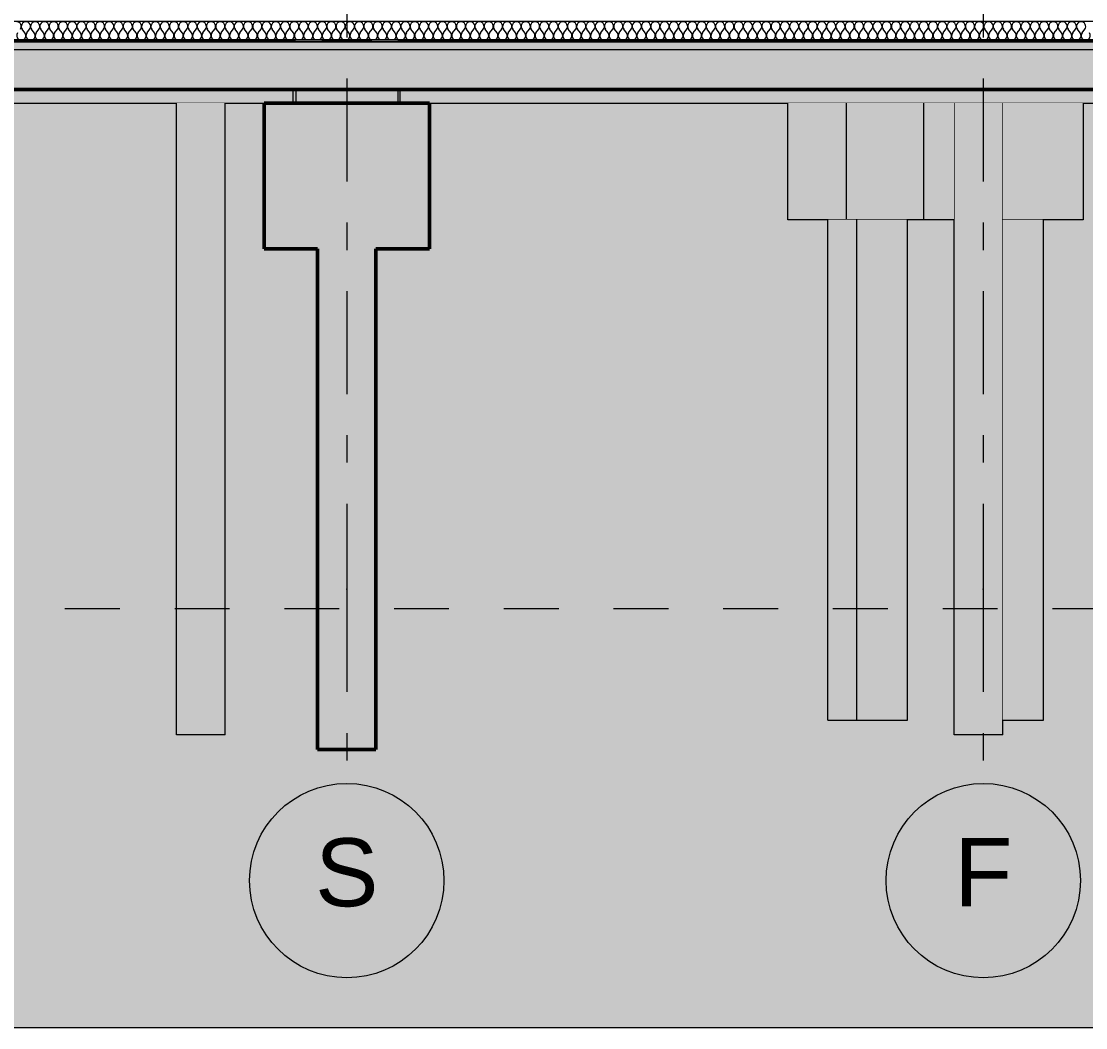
# Model space of a CAD drawing. Header units: millimetres. Extents: x -48147 to 1428745, y -495156 to 18123.
# Drawn here: x 1407309 to 1412785, y -495156 to -489978 of the extents above; entities that cross this region are included whole.
import ezdxf
from ezdxf.enums import TextEntityAlignment as Align

# ---------------------------------------------------------------- set-up
doc = ezdxf.new("R2010")
doc.units = ezdxf.units.MM
doc.header["$MEASUREMENT"] = 0
for name, pattern in [('Dashed', [2822.222233, 1411.111116, -1411.111116]), ('Double Dashed', [1093.611073, 529.166651, -211.666656, 141.111112, -211.666656]), ('Wipeout_Contour', [1000, 0, -1000])]:
    doc.linetypes.add(name, pattern=pattern)
for name, color, linetype, lineweight, true_color in [('0_Pen_No__105', 7, 'Continuous', 15, 0xa6a6a6), ('A-230-M_FLOOR.IFC Import_Pen_No__109', 7, 'Continuous', 15, 0xa6a6a6), ('A-230-M_FLOOR.IFC Import_Pen_No__29', 7, 'Continuous', 50, 0x2a2a2a), ('New_A-15-MG_Structural_Grid_Phase_2_Pen_No__222', 7, 'Continuous', 13, 0x65af33), ('New_A-20-M_Floor_Slab_Pen_No__107', 7, 'Continuous', 15, 0xa6a6a6), ('New_A-20-M_Floor_Slab_Pen_No__162', 7, 'Continuous', 0, 0xe47200), ('S-160-M_FOUND.IFC Import_Pen_No__104', 7, 'Continuous', 15, 0xa6a6a6), ('S-160-M_FOUND.IFC Import_Pen_No__24', 7, 'Continuous', 50, 0x2a2a2a)]:
    doc.layers.add(name, color=color, linetype=linetype, lineweight=lineweight, true_color=true_color)
for name, color, linetype in [('A-230-M_FLOOR.IFC Import', 7, 'Continuous'), ('New_A-15-MG_Structural_Grid_Phase_2', 7, 'Continuous'), ('New_A-20-M_Floor_Slab', 7, 'Continuous'), ('S-160-M_FOUND.IFC Import', 7, 'Continuous'), ('S-280-M_COLUMN.IFC Import', 7, 'Continuous'), ('S-280-M_STRUCT_FRAME.IFC Import', 7, 'Continuous')]:
    doc.layers.add(name, color=color, linetype=linetype)
for name, color, linetype, lineweight in [('A-95-P_Drawing_Pen_No__1', 7, 'Continuous', 13), ('A-95-P_Drawing_Pen_No__84', 8, 'Continuous', 20), ('New_A-20-M_Floor_Slab_Pen_No__1', 7, 'Continuous', 13), ('S-160-M_FOUND.IFC Import_Pen_No__1', 7, 'Continuous', 13), ('S-160-M_FOUND.IFC Import_Pen_No__4', 7, 'Continuous', 20), ('S-280-M_COLUMN.IFC Import_Pen_No__88', 8, 'Continuous', 20), ('S-280-M_STRUCT_FRAME.IFC Import_Pen_No__90', 8, 'Continuous', 20)]:
    doc.layers.add(name, color=color, linetype=linetype, lineweight=lineweight)
doc.styles.add('GENERATED_STYLE_2', font='')
doc.styles.get('GENERATED_STYLE_2').set_extended_font_data('Swis721 BT')

# ---------------------------------------------------------------- blocks, each defined once
blk = doc.blocks.new('*X326', base_point=(1341556.5, -489899))
at = {"layer": 'New_A-20-M_Floor_Slab_Pen_No__107', "linetype": 'Continuous'}
for p, q in [((1407327.6, -490038), (1407313.3, -490018.9)), ((1407337.1, -490038), (1407351.4, -490018.9)), ((1407375.2, -490038), (1407360.9, -490018.9)), ((1407384.8, -490038), (1407399, -490018.9)), ((1407422.9, -490038), (1407408.6, -490018.9)), ((1407432.4, -490038), (1407446.7, -490018.9)), ((1407470.5, -490038), (1407456.2, -490018.9)), ((1407480, -490038), (1407494.3, -490018.9)), ((1407518.1, -490038), (1407503.8, -490018.9)), ((1407527.6, -490038), (1407541.9, -490018.9)), ((1407565.7, -490038), (1407551.4, -490018.9)), ((1407575.2, -490038), (1407589.5, -490018.9)), ((1407613.3, -490038), (1407599, -490018.9)), ((1407622.9, -490038), (1407637.1, -490018.9)), ((1407660.9, -490038), (1407646.7, -490018.9)), ((1407670.5, -490038), (1407684.8, -490018.9)), ((1407708.6, -490038), (1407694.3, -490018.9)), ((1407718.1, -490038), (1407732.4, -490018.9)), ((1407756.2, -490038), (1407741.9, -490018.9)), ((1407765.7, -490038), (1407780, -490018.9)), ((1407803.8, -490038), (1407789.5, -490018.9)), ((1407813.3, -490038), (1407827.6, -490018.9)), ((1407851.4, -490038), (1407837.1, -490018.9)), ((1407860.9, -490038), (1407875.2, -490018.9)), ((1407899, -490038), (1407884.8, -490018.9)), ((1407908.6, -490038), (1407922.9, -490018.9)), ((1407946.7, -490038), (1407932.4, -490018.9)), ((1407956.2, -490038), (1407970.5, -490018.9)), ((1407994.3, -490038), (1407980, -490018.9)), ((1408003.8, -490038), (1408018.1, -490018.9)), ((1408041.9, -490038), (1408027.6, -490018.9)), ((1408051.4, -490038), (1408065.7, -490018.9)), ((1408089.5, -490038), (1408075.2, -490018.9)), ((1408099, -490038), (1408113.3, -490018.9)), ((1408137.1, -490038), (1408122.9, -490018.9)), ((1408146.7, -490038), (1408160.9, -490018.9)), ((1408184.8, -490038), (1408170.5, -490018.9)), ((1408194.3, -490038), (1408208.6, -490018.9)), ((1408232.4, -490038), (1408218.1, -490018.9)), ((1408241.9, -490038), (1408256.2, -490018.9)), ((1408280, -490038), (1408265.7, -490018.9)), ((1408289.5, -490038), (1408303.8, -490018.9)), ((1408327.6, -490038), (1408313.3, -490018.9)), ((1408337.1, -490038), (1408351.4, -490018.9)), ((1408375.2, -490038), (1408360.9, -490018.9)), ((1408384.8, -490038), (1408399, -490018.9)), ((1408422.9, -490038), (1408408.6, -490018.9)), ((1408432.4, -490038), (1408446.7, -490018.9)), ((1408470.5, -490038), (1408456.2, -490018.9)), ((1408480, -490038), (1408494.3, -490018.9)), ((1408518.1, -490038), (1408503.8, -490018.9)), ((1408527.6, -490038), (1408541.9, -490018.9)), ((1408565.7, -490038), (1408551.4, -490018.9)), ((1408575.2, -490038), (1408589.5, -490018.9)), ((1408613.3, -490038), (1408599, -490018.9)), ((1408622.9, -490038), (1408637.1, -490018.9)), ((1408660.9, -490038), (1408646.7, -490018.9)), ((1408670.5, -490038), (1408684.8, -490018.9)), ((1408708.6, -490038), (1408694.3, -490018.9)), ((1408718.1, -490038), (1408732.4, -490018.9)), ((1408756.2, -490038), (1408741.9, -490018.9)), ((1408765.7, -490038), (1408780, -490018.9)), ((1408803.8, -490038), (1408789.5, -490018.9)), ((1408813.3, -490038), (1408827.6, -490018.9)), ((1408851.4, -490038), (1408837.1, -490018.9)), ((1408860.9, -490038), (1408875.2, -490018.9)), ((1408899, -490038), (1408884.8, -490018.9)), ((1408908.6, -490038), (1408922.9, -490018.9)), ((1408946.7, -490038), (1408932.4, -490018.9)), ((1408956.2, -490038), (1408970.5, -490018.9)), ((1408994.3, -490038), (1408980, -490018.9)), ((1409003.8, -490038), (1409018.1, -490018.9)), ((1409041.9, -490038), (1409027.6, -490018.9)), ((1409051.4, -490038), (1409065.7, -490018.9)), ((1409089.5, -490038), (1409075.2, -490018.9)), ((1409099, -490038), (1409113.3, -490018.9)), ((1409137.1, -490038), (1409122.9, -490018.9)), ((1409146.7, -490038), (1409160.9, -490018.9)), ((1409184.8, -490038), (1409170.5, -490018.9)), ((1409194.3, -490038), (1409208.6, -490018.9)), ((1409232.4, -490038), (1409218.1, -490018.9)), ((1409241.9, -490038), (1409256.2, -490018.9)), ((1409280, -490038), (1409265.7, -490018.9)), ((1409289.5, -490038), (1409303.8, -490018.9)), ((1409327.6, -490038), (1409313.3, -490018.9)), ((1409337.1, -490038), (1409351.4, -490018.9)), ((1409375.2, -490038), (1409360.9, -490018.9)), ((1409384.8, -490038), (1409399, -490018.9)), ((1409422.9, -490038), (1409408.6, -490018.9)), ((1409432.4, -490038), (1409446.7, -490018.9)), ((1409470.5, -490038), (1409456.2, -490018.9)), ((1409480, -490038), (1409494.3, -490018.9)), ((1409518.1, -490038), (1409503.8, -490018.9)), ((1409527.6, -490038), (1409541.9, -490018.9)), ((1409565.7, -490038), (1409551.4, -490018.9)), ((1409575.2, -490038), (1409589.5, -490018.9)), ((1409613.3, -490038), (1409599, -490018.9)), ((1409622.9, -490038), (1409637.1, -490018.9)), ((1409660.9, -490038), (1409646.7, -490018.9)), ((1409670.5, -490038), (1409684.8, -490018.9)), ((1409708.6, -490038), (1409694.3, -490018.9)), ((1409718.1, -490038), (1409732.4, -490018.9)), ((1409756.2, -490038), (1409741.9, -490018.9)), ((1409765.7, -490038), (1409780, -490018.9)), ((1409803.8, -490038), (1409789.5, -490018.9)), ((1409813.3, -490038), (1409827.6, -490018.9)), ((1409851.4, -490038), (1409837.1, -490018.9)), ((1409860.9, -490038), (1409875.2, -490018.9)), ((1409899, -490038), (1409884.8, -490018.9)), ((1409908.6, -490038), (1409922.9, -490018.9)), ((1409946.7, -490038), (1409932.4, -490018.9)), ((1409956.2, -490038), (1409970.5, -490018.9)), ((1409994.3, -490038), (1409980, -490018.9)), ((1410003.8, -490038), (1410018.1, -490018.9)), ((1410041.9, -490038), (1410027.6, -490018.9)), ((1410051.4, -490038), (1410065.7, -490018.9)), ((1410089.5, -490038), (1410075.2, -490018.9)), ((1410099, -490038), (1410113.3, -490018.9)), ((1410137.1, -490038), (1410122.9, -490018.9)), ((1410146.7, -490038), (1410160.9, -490018.9)), ((1410184.8, -490038), (1410170.5, -490018.9)), ((1410194.3, -490038), (1410208.6, -490018.9)), ((1410232.4, -490038), (1410218.1, -490018.9)), ((1410241.9, -490038), (1410256.2, -490018.9)), ((1410280, -490038), (1410265.7, -490018.9)), ((1410289.5, -490038), (1410303.8, -490018.9)), ((1410327.6, -490038), (1410313.3, -490018.9)), ((1410337.1, -490038), (1410351.4, -490018.9)), ((1410375.2, -490038), (1410360.9, -490018.9)), ((1410384.8, -490038), (1410399, -490018.9)), ((1410422.9, -490038), (1410408.6, -490018.9)), ((1410432.4, -490038), (1410446.7, -490018.9)), ((1410470.5, -490038), (1410456.2, -490018.9)), ((1410480, -490038), (1410494.3, -490018.9)), ((1410518.1, -490038), (1410503.8, -490018.9)), ((1410527.6, -490038), (1410541.9, -490018.9)), ((1410565.7, -490038), (1410551.4, -490018.9)), ((1410575.2, -490038), (1410589.5, -490018.9)), ((1410613.3, -490038), (1410599, -490018.9)), ((1410622.9, -490038), (1410637.1, -490018.9)), ((1410660.9, -490038), (1410646.7, -490018.9)), ((1410670.5, -490038), (1410684.8, -490018.9)), ((1410708.6, -490038), (1410694.3, -490018.9)), ((1410718.1, -490038), (1410732.4, -490018.9)), ((1410756.2, -490038), (1410741.9, -490018.9)), ((1410765.7, -490038), (1410780, -490018.9)), ((1410803.8, -490038), (1410789.5, -490018.9)), ((1410813.3, -490038), (1410827.6, -490018.9)), ((1410851.4, -490038), (1410837.1, -490018.9)), ((1410860.9, -490038), (1410875.2, -490018.9)), ((1410899, -490038), (1410884.8, -490018.9)), ((1410908.6, -490038), (1410922.9, -490018.9)), ((1410946.7, -490038), (1410932.4, -490018.9)), ((1410956.2, -490038), (1410970.5, -490018.9)), ((1410994.3, -490038), (1410980, -490018.9)), ((1411003.8, -490038), (1411018.1, -490018.9)), ((1411041.9, -490038), (1411027.6, -490018.9)), ((1411051.4, -490038), (1411065.7, -490018.9)), ((1411089.5, -490038), (1411075.2, -490018.9)), ((1411099, -490038), (1411113.3, -490018.9)), ((1411137.1, -490038), (1411122.9, -490018.9)), ((1411146.7, -490038), (1411160.9, -490018.9)), ((1411184.8, -490038), (1411170.5, -490018.9)), ((1411194.3, -490038), (1411208.6, -490018.9)), ((1411232.4, -490038), (1411218.1, -490018.9)), ((1411241.9, -490038), (1411256.2, -490018.9)), ((1411280, -490038), (1411265.7, -490018.9)), ((1411289.5, -490038), (1411303.8, -490018.9)), ((1411327.6, -490038), (1411313.3, -490018.9)), ((1411337.1, -490038), (1411351.4, -490018.9)), ((1411375.2, -490038), (1411360.9, -490018.9)), ((1411384.8, -490038), (1411399, -490018.9)), ((1411422.9, -490038), (1411408.6, -490018.9)), ((1411432.4, -490038), (1411446.7, -490018.9)), ((1411470.5, -490038), (1411456.2, -490018.9)), ((1411480, -490038), (1411494.3, -490018.9)), ((1411518.1, -490038), (1411503.8, -490018.9)), ((1411527.6, -490038), (1411541.9, -490018.9)), ((1411565.7, -490038), (1411551.4, -490018.9)), ((1411575.2, -490038), (1411589.5, -490018.9)), ((1411613.3, -490038), (1411599, -490018.9)), ((1411622.9, -490038), (1411637.1, -490018.9)), ((1411660.9, -490038), (1411646.7, -490018.9)), ((1411670.5, -490038), (1411684.8, -490018.9)), ((1411708.6, -490038), (1411694.3, -490018.9)), ((1411718.1, -490038), (1411732.4, -490018.9)), ((1411756.2, -490038), (1411741.9, -490018.9)), ((1411765.7, -490038), (1411780, -490018.9)), ((1411803.8, -490038), (1411789.5, -490018.9)), ((1411813.3, -490038), (1411827.6, -490018.9)), ((1411851.4, -490038), (1411837.1, -490018.9)), ((1411860.9, -490038), (1411875.2, -490018.9)), ((1411899, -490038), (1411884.8, -490018.9)), ((1411908.6, -490038), (1411922.9, -490018.9)), ((1411946.7, -490038), (1411932.4, -490018.9)), ((1411956.2, -490038), (1411970.5, -490018.9)), ((1411994.3, -490038), (1411980, -490018.9)), ((1412003.8, -490038), (1412018.1, -490018.9)), ((1412041.9, -490038), (1412027.6, -490018.9)), ((1412051.4, -490038), (1412065.7, -490018.9)), ((1412089.5, -490038), (1412075.2, -490018.9)), ((1412099, -490038), (1412113.3, -490018.9)), ((1412137.1, -490038), (1412122.9, -490018.9)), ((1412146.7, -490038), (1412160.9, -490018.9)), ((1412184.8, -490038), (1412170.5, -490018.9)), ((1412194.3, -490038), (1412208.6, -490018.9)), ((1412232.4, -490038), (1412218.1, -490018.9)), ((1412241.9, -490038), (1412256.2, -490018.9)), ((1412280, -490038), (1412265.7, -490018.9)), ((1412289.5, -490038), (1412303.8, -490018.9)), ((1412327.6, -490038), (1412313.3, -490018.9)), ((1412337.1, -490038), (1412351.4, -490018.9)), ((1412375.2, -490038), (1412360.9, -490018.9)), ((1412384.8, -490038), (1412399, -490018.9)), ((1412422.9, -490038), (1412408.6, -490018.9)), ((1412432.4, -490038), (1412446.7, -490018.9)), ((1412470.5, -490038), (1412456.2, -490018.9)), ((1412480, -490038), (1412494.3, -490018.9)), ((1412518.1, -490038), (1412503.8, -490018.9)), ((1412527.6, -490038), (1412541.9, -490018.9)), ((1412565.7, -490038), (1412551.4, -490018.9)), ((1412575.2, -490038), (1412589.5, -490018.9)), ((1412613.3, -490038), (1412599, -490018.9)), ((1412622.9, -490038), (1412637.1, -490018.9)), ((1412660.9, -490038), (1412646.7, -490018.9)), ((1412670.5, -490038), (1412684.8, -490018.9)), ((1412708.6, -490038), (1412694.3, -490018.9)), ((1412718.1, -490038), (1412732.4, -490018.9)), ((1412756.2, -490038), (1412741.9, -490018.9)), ((1412765.7, -490038), (1412780, -490018.9))]:
    blk.add_line(p, q, dxfattribs=at)
for centre, start, end in [((1407284.8, -490004.6), 323.1301, 90), ((1407332.4, -490004.6), 90, 216.8699), ((1407332.4, -490004.6), 323.1301, 90), ((1407380, -490004.6), 90, 216.8699), ((1407380, -490004.6), 323.1301, 90), ((1407427.6, -490004.6), 90, 216.8699), ((1407427.6, -490004.6), 323.1301, 90), ((1407475.2, -490004.6), 90, 216.8699), ((1407475.2, -490004.6), 323.1301, 90), ((1407522.9, -490004.6), 90, 216.8699), ((1407522.9, -490004.6), 323.1301, 90), ((1407570.5, -490004.6), 90, 216.8699), ((1407570.5, -490004.6), 323.1301, 90), ((1407618.1, -490004.6), 90, 216.8699), ((1407618.1, -490004.6), 323.1301, 90), ((1407665.7, -490004.6), 90, 216.8699), ((1407665.7, -490004.6), 323.1301, 90), ((1407713.3, -490004.6), 90, 216.8699), ((1407713.3, -490004.6), 323.1301, 90), ((1407760.9, -490004.6), 90, 216.8699), ((1407760.9, -490004.6), 323.1301, 90), ((1407808.6, -490004.6), 90, 216.8699), ((1407808.6, -490004.6), 323.1301, 90), ((1407856.2, -490004.6), 90, 216.8699), ((1407856.2, -490004.6), 323.1301, 90), ((1407903.8, -490004.6), 90, 216.8699), ((1407903.8, -490004.6), 323.1301, 90), ((1407951.4, -490004.6), 90, 216.8699), ((1407951.4, -490004.6), 323.1301, 90), ((1407999, -490004.6), 90, 216.8699), ((1407999, -490004.6), 323.1301, 90), ((1408046.7, -490004.6), 90, 216.8699), ((1408046.7, -490004.6), 323.1301, 90), ((1408094.3, -490004.6), 90, 216.8699), ((1408094.3, -490004.6), 323.1301, 90), ((1408141.9, -490004.6), 90, 216.8699), ((1408141.9, -490004.6), 323.1301, 90), ((1408189.5, -490004.6), 90, 216.8699), ((1408189.5, -490004.6), 323.1301, 90), ((1408237.1, -490004.6), 90, 216.8699), ((1408237.1, -490004.6), 323.1301, 90), ((1408284.8, -490004.6), 90, 216.8699), ((1408284.8, -490004.6), 323.1301, 90), ((1408332.4, -490004.6), 90, 216.8699), ((1408332.4, -490004.6), 323.1301, 90), ((1408380, -490004.6), 90, 216.8699), ((1408380, -490004.6), 323.1301, 90), ((1408427.6, -490004.6), 90, 216.8699), ((1408427.6, -490004.6), 323.1301, 90), ((1408475.2, -490004.6), 90, 216.8699), ((1408475.2, -490004.6), 323.1301, 90), ((1408522.9, -490004.6), 90, 216.8699), ((1408522.9, -490004.6), 323.1301, 90), ((1408570.5, -490004.6), 90, 216.8699), ((1408570.5, -490004.6), 323.1301, 90), ((1408618.1, -490004.6), 90, 216.8699), ((1408618.1, -490004.6), 323.1301, 90), ((1408665.7, -490004.6), 90, 216.8699), ((1408665.7, -490004.6), 323.1301, 90), ((1408713.3, -490004.6), 90, 216.8699), ((1408713.3, -490004.6), 323.1301, 90), ((1408760.9, -490004.6), 90, 216.8699), ((1408760.9, -490004.6), 323.1301, 90), ((1408808.6, -490004.6), 90, 216.8699), ((1408808.6, -490004.6), 323.1301, 90), ((1408856.2, -490004.6), 90, 216.8699), ((1408856.2, -490004.6), 323.1301, 90), ((1408903.8, -490004.6), 90, 216.8699), ((1408903.8, -490004.6), 323.1301, 90), ((1408951.4, -490004.6), 90, 216.8699), ((1408951.4, -490004.6), 323.1301, 90), ((1408999, -490004.6), 90, 216.8699), ((1408999, -490004.6), 323.1301, 90), ((1409046.7, -490004.6), 90, 216.8699), ((1409046.7, -490004.6), 323.1301, 90), ((1409094.3, -490004.6), 90, 216.8699), ((1409094.3, -490004.6), 323.1301, 90), ((1409141.9, -490004.6), 90, 216.8699), ((1409141.9, -490004.6), 323.1301, 90), ((1409189.5, -490004.6), 90, 216.8699), ((1409189.5, -490004.6), 323.1301, 90), ((1409237.1, -490004.6), 90, 216.8699), ((1409237.1, -490004.6), 323.1301, 90), ((1409284.8, -490004.6), 90, 216.8699), ((1409284.8, -490004.6), 323.1301, 90), ((1409332.4, -490004.6), 90, 216.8699), ((1409332.4, -490004.6), 323.1301, 90), ((1409380, -490004.6), 90, 216.8699), ((1409380, -490004.6), 323.1301, 90), ((1409427.6, -490004.6), 90, 216.8699), ((1409427.6, -490004.6), 323.1301, 90), ((1409475.2, -490004.6), 90, 216.8699), ((1409475.2, -490004.6), 323.1301, 90), ((1409522.9, -490004.6), 90, 216.8699), ((1409522.9, -490004.6), 323.1301, 90), ((1409570.5, -490004.6), 90, 216.8699), ((1409570.5, -490004.6), 323.1301, 90), ((1409618.1, -490004.6), 90, 216.8699), ((1409618.1, -490004.6), 323.1301, 90), ((1409665.7, -490004.6), 90, 216.8699), ((1409665.7, -490004.6), 323.1301, 90), ((1409713.3, -490004.6), 90, 216.8699), ((1409713.3, -490004.6), 323.1301, 90), ((1409760.9, -490004.6), 90, 216.8699), ((1409760.9, -490004.6), 323.1301, 90), ((1409808.6, -490004.6), 90, 216.8699), ((1409808.6, -490004.6), 323.1301, 90), ((1409856.2, -490004.6), 90, 216.8699), ((1409856.2, -490004.6), 323.1301, 90), ((1409903.8, -490004.6), 90, 216.8699), ((1409903.8, -490004.6), 323.1301, 90), ((1409951.4, -490004.6), 90, 216.8699), ((1409951.4, -490004.6), 323.1301, 90), ((1409999, -490004.6), 90, 216.8699), ((1409999, -490004.6), 323.1301, 90), ((1410046.7, -490004.6), 90, 216.8699), ((1410046.7, -490004.6), 323.1301, 90), ((1410094.3, -490004.6), 90, 216.8699), ((1410094.3, -490004.6), 323.1301, 90), ((1410141.9, -490004.6), 90, 216.8699), ((1410141.9, -490004.6), 323.1301, 90), ((1410189.5, -490004.6), 90, 216.8699), ((1410189.5, -490004.6), 323.1301, 90), ((1410237.1, -490004.6), 90, 216.8699), ((1410237.1, -490004.6), 323.1301, 90), ((1410284.8, -490004.6), 90, 216.8699), ((1410284.8, -490004.6), 323.1301, 90), ((1410332.4, -490004.6), 90, 216.8699), ((1410332.4, -490004.6), 323.1301, 90), ((1410380, -490004.6), 90, 216.8699), ((1410380, -490004.6), 323.1301, 90), ((1410427.6, -490004.6), 90, 216.8699), ((1410427.6, -490004.6), 323.1301, 90), ((1410475.2, -490004.6), 90, 216.8699), ((1410475.2, -490004.6), 323.1301, 90), ((1410522.9, -490004.6), 90, 216.8699), ((1410522.9, -490004.6), 323.1301, 90), ((1410570.5, -490004.6), 90, 216.8699), ((1410570.5, -490004.6), 323.1301, 90), ((1410618.1, -490004.6), 90, 216.8699), ((1410618.1, -490004.6), 323.1301, 90), ((1410665.7, -490004.6), 90, 216.8699), ((1410665.7, -490004.6), 323.1301, 90), ((1410713.3, -490004.6), 90, 216.8699), ((1410713.3, -490004.6), 323.1301, 90), ((1410760.9, -490004.6), 90, 216.8699), ((1410760.9, -490004.6), 323.1301, 90), ((1410808.6, -490004.6), 90, 216.8699), ((1410808.6, -490004.6), 323.1301, 90), ((1410856.2, -490004.6), 90, 216.8699), ((1410856.2, -490004.6), 323.1301, 90), ((1410903.8, -490004.6), 90, 216.8699), ((1410903.8, -490004.6), 323.1301, 90), ((1410951.4, -490004.6), 90, 216.8699), ((1410951.4, -490004.6), 323.1301, 90), ((1410999, -490004.6), 90, 216.8699), ((1410999, -490004.6), 323.1301, 90), ((1411046.7, -490004.6), 90, 216.8699), ((1411046.7, -490004.6), 323.1301, 90), ((1411094.3, -490004.6), 90, 216.8699), ((1411094.3, -490004.6), 323.1301, 90), ((1411141.9, -490004.6), 90, 216.8699), ((1411141.9, -490004.6), 323.1301, 90), ((1411189.5, -490004.6), 90, 216.8699), ((1411189.5, -490004.6), 323.1301, 90), ((1411237.1, -490004.6), 90, 216.8699), ((1411237.1, -490004.6), 323.1301, 90), ((1411284.8, -490004.6), 90, 216.8699), ((1411284.8, -490004.6), 323.1301, 90), ((1411332.4, -490004.6), 90, 216.8699), ((1411332.4, -490004.6), 323.1301, 90), ((1411380, -490004.6), 90, 216.8699), ((1411380, -490004.6), 323.1301, 90), ((1411427.6, -490004.6), 90, 216.8699), ((1411427.6, -490004.6), 323.1301, 90), ((1411475.2, -490004.6), 90, 216.8699), ((1411475.2, -490004.6), 323.1301, 90), ((1411522.9, -490004.6), 90, 216.8699), ((1411522.9, -490004.6), 323.1301, 90), ((1411570.5, -490004.6), 90, 216.8699), ((1411570.5, -490004.6), 323.1301, 90), ((1411618.1, -490004.6), 90, 216.8699), ((1411618.1, -490004.6), 323.1301, 90), ((1411665.7, -490004.6), 90, 216.8699), ((1411665.7, -490004.6), 323.1301, 90), ((1411713.3, -490004.6), 90, 216.8699), ((1411713.3, -490004.6), 323.1301, 90), ((1411760.9, -490004.6), 90, 216.8699), ((1411760.9, -490004.6), 323.1301, 90), ((1411808.6, -490004.6), 90, 216.8699), ((1411808.6, -490004.6), 323.1301, 90), ((1411856.2, -490004.6), 90, 216.8699), ((1411856.2, -490004.6), 323.1301, 90), ((1411903.8, -490004.6), 90, 216.8699), ((1411903.8, -490004.6), 323.1301, 90), ((1411951.4, -490004.6), 90, 216.8699), ((1411951.4, -490004.6), 323.1301, 90), ((1411999, -490004.6), 90, 216.8699), ((1411999, -490004.6), 323.1301, 90), ((1412046.7, -490004.6), 90, 216.8699), ((1412046.7, -490004.6), 323.1301, 90), ((1412094.3, -490004.6), 90, 216.8699), ((1412094.3, -490004.6), 323.1301, 90), ((1412141.9, -490004.6), 90, 216.8699), ((1412141.9, -490004.6), 323.1301, 90), ((1412189.5, -490004.6), 90, 216.8699), ((1412189.5, -490004.6), 323.1301, 90), ((1412237.1, -490004.6), 90, 216.8699), ((1412237.1, -490004.6), 323.1301, 90), ((1412284.8, -490004.6), 90, 216.8699), ((1412284.8, -490004.6), 323.1301, 90), ((1412332.4, -490004.6), 90, 216.8699), ((1412332.4, -490004.6), 323.1301, 90), ((1412380, -490004.6), 90, 216.8699), ((1412380, -490004.6), 323.1301, 90), ((1412427.6, -490004.6), 90, 216.8699), ((1412427.6, -490004.6), 323.1301, 90), ((1412475.2, -490004.6), 90, 216.8699), ((1412475.2, -490004.6), 323.1301, 90), ((1412522.9, -490004.6), 90, 216.8699), ((1412522.9, -490004.6), 323.1301, 90), ((1412570.5, -490004.6), 90, 216.8699), ((1412570.5, -490004.6), 323.1301, 90), ((1412618.1, -490004.6), 90, 216.8699), ((1412618.1, -490004.6), 323.1301, 90), ((1412665.7, -490004.6), 90, 216.8699), ((1412665.7, -490004.6), 323.1301, 90), ((1412713.3, -490004.6), 90, 216.8699), ((1412713.3, -490004.6), 323.1301, 90), ((1412760.9, -490004.6), 90, 216.8699), ((1412760.9, -490004.6), 323.1301, 90), ((1407308.6, -490052.3), 143.1301, 36.8699), ((1407356.2, -490052.3), 143.1301, 36.8699), ((1407403.8, -490052.3), 143.1301, 36.8699), ((1407451.4, -490052.3), 143.1301, 36.8699), ((1407499, -490052.3), 143.1301, 36.8699), ((1407546.7, -490052.3), 143.1301, 36.8699), ((1407594.3, -490052.3), 143.1301, 36.8699), ((1407641.9, -490052.3), 143.1301, 36.8699), ((1407689.5, -490052.3), 143.1301, 36.8699), ((1407737.1, -490052.3), 143.1301, 36.8699), ((1407784.8, -490052.3), 143.1301, 36.8699), ((1407832.4, -490052.3), 143.1301, 36.8699), ((1407880, -490052.3), 143.1301, 36.8699), ((1407927.6, -490052.3), 143.1301, 36.8699), ((1407975.2, -490052.3), 143.1301, 36.8699), ((1408022.9, -490052.3), 143.1301, 36.8699), ((1408070.5, -490052.3), 143.1301, 36.8699), ((1408118.1, -490052.3), 143.1301, 36.8699), ((1408165.7, -490052.3), 143.1301, 36.8699), ((1408213.3, -490052.3), 143.1301, 36.8699), ((1408260.9, -490052.3), 143.1301, 36.8699), ((1408308.6, -490052.3), 143.1301, 36.8699), ((1408356.2, -490052.3), 143.1301, 36.8699), ((1408403.8, -490052.3), 143.1301, 36.8699), ((1408451.4, -490052.3), 143.1301, 36.8699), ((1408499, -490052.3), 143.1301, 36.8699), ((1408546.7, -490052.3), 143.1301, 36.8699), ((1408594.3, -490052.3), 143.1301, 36.8699), ((1408641.9, -490052.3), 143.1301, 36.8699), ((1408689.5, -490052.3), 143.1301, 36.8699), ((1408737.1, -490052.3), 143.1301, 36.8699), ((1408784.8, -490052.3), 143.1301, 36.8699), ((1408832.4, -490052.3), 143.1301, 36.8699), ((1408880, -490052.3), 143.1301, 36.8699), ((1408927.6, -490052.3), 143.1301, 36.8699), ((1408975.2, -490052.3), 143.1301, 36.8699), ((1409022.9, -490052.3), 143.1301, 36.8699), ((1409070.5, -490052.3), 143.1301, 36.8699), ((1409118.1, -490052.3), 143.1301, 36.8699), ((1409165.7, -490052.3), 143.1301, 36.8699), ((1409213.3, -490052.3), 143.1301, 36.8699), ((1409260.9, -490052.3), 143.1301, 36.8699), ((1409308.6, -490052.3), 143.1301, 36.8699), ((1409356.2, -490052.3), 143.1301, 36.8699), ((1409403.8, -490052.3), 143.1301, 36.8699), ((1409451.4, -490052.3), 143.1301, 36.8699), ((1409499, -490052.3), 143.1301, 36.8699), ((1409546.7, -490052.3), 143.1301, 36.8699), ((1409594.3, -490052.3), 143.1301, 36.8699), ((1409641.9, -490052.3), 143.1301, 36.8699), ((1409689.5, -490052.3), 143.1301, 36.8699), ((1409737.1, -490052.3), 143.1301, 36.8699), ((1409784.8, -490052.3), 143.1301, 36.8699), ((1409832.4, -490052.3), 143.1301, 36.8699), ((1409880, -490052.3), 143.1301, 36.8699), ((1409927.6, -490052.3), 143.1301, 36.8699), ((1409975.2, -490052.3), 143.1301, 36.8699), ((1410022.9, -490052.3), 143.1301, 36.8699), ((1410070.5, -490052.3), 143.1301, 36.8699), ((1410118.1, -490052.3), 143.1301, 36.8699), ((1410165.7, -490052.3), 143.1301, 36.8699), ((1410213.3, -490052.3), 143.1301, 36.8699), ((1410260.9, -490052.3), 143.1301, 36.8699), ((1410308.6, -490052.3), 143.1301, 36.8699), ((1410356.2, -490052.3), 143.1301, 36.8699), ((1410403.8, -490052.3), 143.1301, 36.8699), ((1410451.4, -490052.3), 143.1301, 36.8699), ((1410499, -490052.3), 143.1301, 36.8699), ((1410546.7, -490052.3), 143.1301, 36.8699), ((1410594.3, -490052.3), 143.1301, 36.8699), ((1410641.9, -490052.3), 143.1301, 36.8699), ((1410689.5, -490052.3), 143.1301, 36.8699), ((1410737.1, -490052.3), 143.1301, 36.8699), ((1410784.8, -490052.3), 143.1301, 36.8699), ((1410832.4, -490052.3), 143.1301, 36.8699), ((1410880, -490052.3), 143.1301, 36.8699), ((1410927.6, -490052.3), 143.1301, 36.8699), ((1410975.2, -490052.3), 143.1301, 36.8699), ((1411022.9, -490052.3), 143.1301, 36.8699), ((1411070.5, -490052.3), 143.1301, 36.8699), ((1411118.1, -490052.3), 143.1301, 36.8699), ((1411165.7, -490052.3), 143.1301, 36.8699), ((1411213.3, -490052.3), 143.1301, 36.8699), ((1411260.9, -490052.3), 143.1301, 36.8699), ((1411308.6, -490052.3), 143.1301, 36.8699), ((1411356.2, -490052.3), 143.1301, 36.8699), ((1411403.8, -490052.3), 143.1301, 36.8699), ((1411451.4, -490052.3), 143.1301, 36.8699), ((1411499, -490052.3), 143.1301, 36.8699), ((1411546.7, -490052.3), 143.1301, 36.8699), ((1411594.3, -490052.3), 143.1301, 36.8699), ((1411641.9, -490052.3), 143.1301, 36.8699), ((1411689.5, -490052.3), 143.1301, 36.8699), ((1411737.1, -490052.3), 143.1301, 36.8699), ((1411784.8, -490052.3), 143.1301, 36.8699), ((1411832.4, -490052.3), 143.1301, 36.8699), ((1411880, -490052.3), 143.1301, 36.8699), ((1411927.6, -490052.3), 143.1301, 36.8699), ((1411975.2, -490052.3), 143.1301, 36.8699), ((1412022.9, -490052.3), 143.1301, 36.8699), ((1412070.5, -490052.3), 143.1301, 36.8699), ((1412118.1, -490052.3), 143.1301, 36.8699), ((1412165.7, -490052.3), 143.1301, 36.8699), ((1412213.3, -490052.3), 143.1301, 36.8699), ((1412260.9, -490052.3), 143.1301, 36.8699), ((1412308.6, -490052.3), 143.1301, 36.8699), ((1412356.2, -490052.3), 143.1301, 36.8699), ((1412403.8, -490052.3), 143.1301, 36.8699), ((1412451.4, -490052.3), 143.1301, 36.8699), ((1412499, -490052.3), 143.1301, 36.8699), ((1412546.7, -490052.3), 143.1301, 36.8699), ((1412594.3, -490052.3), 143.1301, 36.8699), ((1412641.9, -490052.3), 143.1301, 36.8699), ((1412689.5, -490052.3), 143.1301, 36.8699), ((1412737.1, -490052.3), 143.1301, 36.8699), ((1412784.8, -490052.3), 143.1301, 36.8699)]:
    blk.add_arc(centre, 23.8, start, end, dxfattribs=at)
blk = doc.blocks.new('Section Elem_296_2', base_point=(1341556.5, -489899))
at = {"layer": 'New_A-20-M_Floor_Slab_Pen_No__162', "linetype": 'Continuous'}
blk.add_hatch(color=256, dxfattribs=at).paths.add_polyline_path([(1404999, -489978), (1404999, -489978.5), (1420320.8, -489978.5), (1420320.8, -489978)])
at = {"color": 254, "linetype": 'Wipeout_Contour', "lineweight": 0, "ltscale": 5980959.479074396}
blk.add_wipeout([(1404999, -489978.5), (1404999, -490078.5), (1420320.8, -490078.5), (1420320.8, -489978.5)], dxfattribs=at).dxf.layer = 'New_A-20-M_Floor_Slab'
at = {"layer": 'New_A-20-M_Floor_Slab_Pen_No__1', "linetype": 'Continuous', "flags": 128}
for points in [[(1420320.8, -489978.5), (1404999, -489978.5), (1374573.5, -489978.5)], [(1420320.8, -490078.5), (1404999, -490078.5), (1374573.5, -490078.5)]]:
    blk.add_lwpolyline(points, dxfattribs=at)
at = {"layer": 'New_A-20-M_Floor_Slab'}
blk.add_blockref('*X326', (1341556.5, -489899), dxfattribs=at)
blk = doc.blocks.new('Section Elem_367_2', base_point=(1341556.5, -489899))
at = {"color": 254, "linetype": 'Wipeout_Contour', "lineweight": 0, "ltscale": 5967123.88044398}
blk.add_wipeout([(1408853.7, -490078.5), (1408853.7, -490079), (1409112.5, -490079), (1409112.5, -490078.5)], dxfattribs=at).dxf.layer = 'S-280-M_COLUMN.IFC Import'
at = {"layer": 'S-280-M_COLUMN.IFC Import_Pen_No__88', "linetype": 'Continuous'}
for p, q in [((1408853.7, -490078.5), (1408853.7, -490079)), ((1409112.5, -490078.5), (1409112.5, -490079))]:
    blk.add_line(p, q, dxfattribs=at)
blk = doc.blocks.new('Section Elem_380_2', base_point=(1341556.5, -489899))
at = {"color": 254, "linetype": 'Wipeout_Contour', "lineweight": 0, "ltscale": 5956423.115504932}
blk.add_wipeout([(1408720.3, -490078.5), (1403579.9, -490078.5), (1403579.9, -490079), (1408720.3, -490079)], dxfattribs=at).dxf.layer = 'S-280-M_STRUCT_FRAME.IFC Import'
at = {"color": 254, "linetype": 'Wipeout_Contour', "lineweight": 0, "ltscale": 5956798.729223142}
blk.add_wipeout([(1408720.3, -490329), (1403579.9, -490329), (1403579.9, -490399), (1408720.3, -490399)], dxfattribs=at).dxf.layer = 'S-280-M_STRUCT_FRAME.IFC Import'
at = {"layer": 'S-280-M_STRUCT_FRAME.IFC Import_Pen_No__90', "linetype": 'Continuous'}
for p, q in [((1403579.9, -490078.5), (1403579.9, -490079)), ((1408720.3, -490078.5), (1408720.3, -490079)), ((1403579.9, -490329), (1403579.9, -490399)), ((1408720.3, -490329), (1408720.3, -490399)), ((1403742.2, -490399), (1408558.1, -490399))]:
    blk.add_line(p, q, dxfattribs=at)
blk = doc.blocks.new('Section Elem_381_2', base_point=(1341556.5, -489899))
at = {"color": 254, "linetype": 'Wipeout_Contour', "lineweight": 0, "ltscale": 5977572.888043897}
blk.add_wipeout([(1409245.6, -490079), (1414251, -490079), (1414251, -490078.5), (1409245.6, -490078.5)], dxfattribs=at).dxf.layer = 'S-280-M_STRUCT_FRAME.IFC Import'
at = {"color": 254, "linetype": 'Wipeout_Contour', "lineweight": 0, "ltscale": 5977947.172802405}
blk.add_wipeout([(1409245.6, -490399), (1414251, -490399), (1414251, -490329), (1409245.6, -490329)], dxfattribs=at).dxf.layer = 'S-280-M_STRUCT_FRAME.IFC Import'
at = {"layer": 'S-280-M_STRUCT_FRAME.IFC Import_Pen_No__90', "linetype": 'Continuous'}
for p, q in [((1409245.6, -490078.5), (1409245.6, -490079)), ((1414251, -490078.5), (1414251, -490079)), ((1409245.6, -490329), (1409245.6, -490399)), ((1414251, -490329), (1414251, -490399)), ((1409408.1, -490399), (1414088.5, -490399))]:
    blk.add_line(p, q, dxfattribs=at)
blk = doc.blocks.new('Section Elem_525_2', base_point=(1341556.5, -489899))
at = {"layer": 'S-160-M_FOUND.IFC Import_Pen_No__104', "linetype": 'Continuous', "lineweight": 0, "true_color": 0x535353}
blk.add_hatch(color=251, dxfattribs=at).paths.add_polyline_path([(1409408.1, -490399), (1408558.1, -490399), (1408558.1, -491149), (1408833.1, -491149), (1408833.1, -491074), (1409133.1, -491074), (1409133.1, -491149), (1409408.1, -491149)])
at = {"layer": 'S-160-M_FOUND.IFC Import_Pen_No__24', "linetype": 'Continuous'}
for p, q in [((1408558.1, -490399), (1408558.1, -491149)), ((1409408.1, -490399), (1408558.1, -490399)), ((1409408.1, -490399), (1409408.1, -491149)), ((1408833.1, -491149), (1408558.1, -491149)), ((1409408.1, -491149), (1409133.1, -491149))]:
    blk.add_line(p, q, dxfattribs=at)
blk = doc.blocks.new('Section Elem_526_2', base_point=(1341556.5, -489899))
at = {"layer": 'S-160-M_FOUND.IFC Import_Pen_No__104', "linetype": 'Continuous', "lineweight": 0, "true_color": 0x535353}
blk.add_hatch(color=251, dxfattribs=at).paths.add_polyline_path([(1408833.1, -493724), (1409133.1, -493724), (1409133.1, -491074), (1408833.1, -491074)])
at = {"layer": 'S-160-M_FOUND.IFC Import_Pen_No__24', "linetype": 'Continuous'}
for p, q in [((1408833.1, -491149), (1408833.1, -493724)), ((1409133.1, -491149), (1409133.1, -493724)), ((1409133.1, -493724), (1408833.1, -493724))]:
    blk.add_line(p, q, dxfattribs=at)
blk = doc.blocks.new('Section Elem_537_2', base_point=(1341556.5, -489899))
at = {"color": 254, "linetype": 'Wipeout_Contour', "lineweight": 0, "ltscale": 5978402.533063211}
blk.add_wipeout([(1411552.6, -490999), (1411952.6, -490999), (1411952.6, -490399), (1411552.6, -490399)], dxfattribs=at).dxf.layer = 'S-160-M_FOUND.IFC Import'
at = {"color": 254, "linetype": 'Wipeout_Contour', "lineweight": 0, "ltscale": 5977080.152442986}
blk.add_wipeout([(1411552.6, -490399), (1411252.6, -490399), (1411252.6, -490999), (1411552.6, -490999)], dxfattribs=at).dxf.layer = 'S-160-M_FOUND.IFC Import'
at = {"layer": 'S-160-M_FOUND.IFC Import_Pen_No__4', "linetype": 'Continuous'}
for p, q in [((1411252.6, -490999), (1411252.6, -490399)), ((1411552.6, -490399), (1411552.6, -490999)), ((1411552.6, -490999), (1411252.6, -490999)), ((1411952.6, -490999), (1411552.6, -490999))]:
    blk.add_line(p, q, dxfattribs=at)
blk = doc.blocks.new('Section Elem_538_2', base_point=(1341556.5, -489899))
at = {"color": 254, "linetype": 'Wipeout_Contour', "lineweight": 0, "ltscale": 7474170.854921882}
blk.add_wipeout([(1411457.6, -493574), (1411607.5, -493574), (1411607.5, -490999), (1411552.6, -490999), (1411457.6, -490999)], dxfattribs=at).dxf.layer = 'S-160-M_FOUND.IFC Import'
at = {"layer": 'S-160-M_FOUND.IFC Import_Pen_No__1', "linetype": 'Continuous'}
blk.add_line((1411457.6, -493574), (1411457.6, -490999), dxfattribs=at)
at = {"color": 254, "linetype": 'Wipeout_Contour', "lineweight": 0, "ltscale": 5980434.828027976}
blk.add_wipeout([(1411607.5, -490999), (1411607.5, -493574), (1411867.4, -493574), (1411867.4, -490999)], dxfattribs=at).dxf.layer = 'S-160-M_FOUND.IFC Import'
at = {"layer": 'S-160-M_FOUND.IFC Import_Pen_No__1', "linetype": 'Continuous'}
for p, q in [((1411607.5, -493574), (1411607.5, -490999)), ((1411867.4, -493574), (1411867.4, -490999)), ((1411457.6, -493574), (1411607.5, -493574)), ((1411607.5, -493574), (1411867.4, -493574))]:
    blk.add_line(p, q, dxfattribs=at)
blk = doc.blocks.new('Section Elem_557_2', base_point=(1341556.5, -489899))
at = {"color": 254, "linetype": 'Wipeout_Contour', "lineweight": 0, "ltscale": 5966853.990952238}
blk.add_wipeout([(1408107.7, -493649), (1408357.7, -493649), (1408357.7, -490399), (1408107.7, -490399)], dxfattribs=at).dxf.layer = 'S-160-M_FOUND.IFC Import'
at = {"layer": 'S-160-M_FOUND.IFC Import_Pen_No__4', "linetype": 'Continuous'}
for p, q in [((1408107.7, -493649), (1408107.7, -490399)), ((1408357.7, -493649), (1408357.7, -490399)), ((1408357.7, -493649), (1408107.7, -493649))]:
    blk.add_line(p, q, dxfattribs=at)
blk = doc.blocks.new('Section Elem_558_2', base_point=(1341556.5, -489899))
at = {"color": 254, "linetype": 'Wipeout_Contour', "lineweight": 0, "ltscale": 5966381.904864607}
blk.add_wipeout([(1408107.6, -490399), (1408107.6, -493649), (1408107.7, -493649), (1408107.7, -490399)], dxfattribs=at).dxf.layer = 'S-160-M_FOUND.IFC Import'
at = {"layer": 'S-160-M_FOUND.IFC Import_Pen_No__4', "linetype": 'Continuous'}
blk.add_line((1408107.6, -493649), (1408107.6, -490399), dxfattribs=at)
blk = doc.blocks.new('Section Elem_559_2', base_point=(1341556.5, -489899))
at = {"color": 254, "linetype": 'Wipeout_Contour', "lineweight": 0, "ltscale": 5981960.912103669}
blk.add_wipeout([(1412357.7, -490399), (1412107.7, -490399), (1412107.7, -493649), (1412357.7, -493649)], dxfattribs=at).dxf.layer = 'S-160-M_FOUND.IFC Import'
at = {"layer": 'S-160-M_FOUND.IFC Import_Pen_No__4', "linetype": 'Continuous'}
for p, q in [((1412107.7, -493649), (1412107.7, -490399)), ((1412357.7, -493649), (1412357.7, -490399)), ((1412357.7, -493649), (1412107.7, -493649))]:
    blk.add_line(p, q, dxfattribs=at)
blk = doc.blocks.new('Section Elem_562_2', base_point=(1341556.5, -489899))
at = {"color": 254, "linetype": 'Wipeout_Contour', "lineweight": 0, "ltscale": 5981488.680662824}
blk.add_wipeout([(1412107.7, -490399), (1412107.6, -490399), (1412107.6, -493649), (1412107.7, -493649)], dxfattribs=at).dxf.layer = 'S-160-M_FOUND.IFC Import'
at = {"layer": 'S-160-M_FOUND.IFC Import_Pen_No__4', "linetype": 'Continuous'}
blk.add_line((1412107.6, -493649), (1412107.6, -490399), dxfattribs=at)
blk = doc.blocks.new('Section Elem_564_2', base_point=(1341556.5, -489899))
at = {"layer": 'S-160-M_FOUND.IFC Import_Pen_No__4', "linetype": 'Continuous'}
blk.add_line((1408107.6, -493649), (1408107.6, -490399), dxfattribs=at)
blk = doc.blocks.new('Section Elem_582_2', base_point=(1341556.5, -489899))
at = {"color": 254, "linetype": 'Wipeout_Contour', "lineweight": 0, "ltscale": 5979451.01712731}
blk.add_wipeout([(1412107.6, -490399), (1411952.6, -490399), (1411952.6, -490999), (1412107.6, -490999)], dxfattribs=at).dxf.layer = 'S-160-M_FOUND.IFC Import'
at = {"color": 254, "linetype": 'Wipeout_Contour', "lineweight": 0, "ltscale": 5981471.804471678}
blk.add_wipeout([(1412357.7, -490399), (1412357.7, -490999), (1412772.3, -490999), (1412772.3, -490399)], dxfattribs=at).dxf.layer = 'S-160-M_FOUND.IFC Import'
at = {"layer": 'S-160-M_FOUND.IFC Import_Pen_No__4', "linetype": 'Continuous'}
for p, q in [((1411952.6, -490999), (1411952.6, -490399)), ((1412772.3, -490399), (1412772.3, -490999)), ((1412107.6, -490999), (1411952.6, -490999)), ((1412772.3, -490999), (1412357.7, -490999))]:
    blk.add_line(p, q, dxfattribs=at)
blk = doc.blocks.new('Section Elem_583_2', base_point=(1341556.5, -489899))
at = {"color": 254, "linetype": 'Wipeout_Contour', "lineweight": 0, "ltscale": 5983173.428638704}
blk.add_wipeout([(1412357.7, -493574), (1412567.4, -493574), (1412567.4, -490999), (1412357.7, -490999)], dxfattribs=at).dxf.layer = 'S-160-M_FOUND.IFC Import'
at = {"layer": 'S-160-M_FOUND.IFC Import_Pen_No__1', "linetype": 'Continuous'}
for p, q in [((1412567.4, -493574), (1412567.4, -490999)), ((1412357.7, -493574), (1412567.4, -493574))]:
    blk.add_line(p, q, dxfattribs=at)
blk = doc.blocks.new('Section Elem_591_2', base_point=(1341556.5, -489899))
at = {"layer": 'S-160-M_FOUND.IFC Import_Pen_No__1', "linetype": 'Continuous'}
for p, q in [((1403592.2, -490079), (1403592.2, -490078.5)), ((1408708.1, -490079), (1408708.1, -490078.5)), ((1403592.2, -490399), (1403592.2, -490329)), ((1408708.1, -490399), (1408708.1, -490329))]:
    blk.add_line(p, q, dxfattribs=at)
blk = doc.blocks.new('Section Elem_592_2', base_point=(1341556.5, -489899))
at = {"layer": 'S-160-M_FOUND.IFC Import_Pen_No__1', "linetype": 'Continuous'}
for p, q in [((1409258.1, -490079), (1409258.1, -490078.5)), ((1414238.5, -490079), (1414238.5, -490078.5)), ((1409258.1, -490399), (1409258.1, -490329)), ((1414238.5, -490399), (1414238.5, -490329))]:
    blk.add_line(p, q, dxfattribs=at)
blk = doc.blocks.new('Section Elem_596_2', base_point=(1341556.5, -489899))
at = {"color": 254, "linetype": 'Wipeout_Contour', "lineweight": 0, "ltscale": 5981738.015724783}
blk.add_wipeout([(1420610.9, -490329), (1420610.9, -490079), (1404999, -490079), (1404999, -490329)], dxfattribs=at).dxf.layer = 'A-230-M_FLOOR.IFC Import'
at = {"layer": 'A-230-M_FLOOR.IFC Import_Pen_No__109', "linetype": 'Continuous'}
h = blk.add_hatch(dxfattribs=at)
h.set_pattern_fill('Lightweight_Concrete_0002', color=256, style=0, pattern_type=2)
h.set_pattern_definition([(0, (1341556.5, -489898.95), (0, 779.423), [48.75, -401.25]), (0, (1341781.5, -489509.24), (0, 779.423), [48.75, -401.25]), (60, (1341556.5, -489898.95), (-675, 389.7114), [48.75, -401.25]), (60, (1342006.5, -489898.95), (-675, 389.7114), [48.75, -401.25]), (120, (1341605.3, -489898.95), (675, 389.7114), [48.75, -401.25]), (120, (1342055.3, -489898.95), (675, 389.7114), [48.75, -401.25]), (0, (1341556.51, -489823.95), (0, 150), [0, -150, 0, -225]), (45, (1341631.51, -489823.95), (-106.06602, 106.06602), [0, -112.5, 0, -187.5])])
h.paths.add_polyline_path([(1420610.9, -490329), (1420610.9, -490079), (1404999, -490079), (1404999, -490329)])
at = {"layer": 'A-230-M_FLOOR.IFC Import_Pen_No__29', "linetype": 'Continuous', "flags": 128}
for points in [[(1420358.6, -490079), (1404999, -490079), (1374573.5, -490079)], [(1420610.9, -490329), (1404999, -490329), (1394852.8, -490329)]]:
    blk.add_lwpolyline(points, dxfattribs=at)
blk = doc.blocks.new('Section Elem_639_2', base_point=(1341556.5, -489899))
at = {"color": 254, "linetype": 'Wipeout_Contour', "lineweight": 0, "ltscale": 5966383.096824166}
blk.add_wipeout([(1408853.7, -490078.5), (1408720.3, -490078.5), (1408720.3, -490079), (1408853.7, -490079)], dxfattribs=at).dxf.layer = 'A-230-M_FLOOR.IFC Import'
at = {"color": 254, "linetype": 'Wipeout_Contour', "lineweight": 0, "ltscale": 5967864.234800751}
blk.add_wipeout([(1409112.5, -490078.5), (1409112.5, -490079), (1409245.6, -490079), (1409245.6, -490078.5)], dxfattribs=at).dxf.layer = 'A-230-M_FLOOR.IFC Import'
blk = doc.blocks.new('Standard grid marker[14]_2', base_point=(1408983.1, -468494.3))
at = {"layer": 'New_A-15-MG_Structural_Grid_Phase_2_Pen_No__222', "linetype": 'Double Dashed'}
for p, q in [((1408983.1, -469494.3), (1408983.1, -492899)), ((1408983.1, -492899), (1408983.1, -493899))]:
    blk.add_line(p, q, dxfattribs=at)
at = {"layer": 'New_A-15-MG_Structural_Grid_Phase_2_Pen_No__222', "linetype": 'Continuous'}
blk.add_circle((1408983.1, -494399), 500, dxfattribs=at)
at = {"layer": 'New_A-15-MG_Structural_Grid_Phase_2_Pen_No__222', "linetype": 'Double Dashed'}
blk.add_point((1408983.1, -492899), dxfattribs=at)
blk.add_point((1408983.1, -492899), dxfattribs=at)
at = {"layer": 'New_A-15-MG_Structural_Grid_Phase_2_Pen_No__222', "style": 'GENERATED_STYLE_2'}
for tag, p in [('AC_MarkerText_1_0', (1408983.1, -467951.7)), ('AC_MarkerText_1_1', (1408983.1, -494356.3))]:
    blk.add_attdef(tag, text='', height=350, rotation=360, dxfattribs=at).set_placement(p, align=Align.MIDDLE_CENTER)
blk = doc.blocks.new('Standard grid marker[15]_2', base_point=(1412257.8, -468494.3))
at = {"layer": 'New_A-15-MG_Structural_Grid_Phase_2_Pen_No__222', "linetype": 'Double Dashed'}
for p, q in [((1412257.8, -469494.3), (1412257.8, -492899)), ((1412257.8, -492899), (1412257.8, -493899))]:
    blk.add_line(p, q, dxfattribs=at)
at = {"layer": 'New_A-15-MG_Structural_Grid_Phase_2_Pen_No__222', "linetype": 'Continuous'}
blk.add_circle((1412257.8, -494399), 500, dxfattribs=at)
at = {"layer": 'New_A-15-MG_Structural_Grid_Phase_2_Pen_No__222', "linetype": 'Double Dashed'}
blk.add_point((1412257.8, -492899), dxfattribs=at)
blk.add_point((1412257.8, -492899), dxfattribs=at)
at = {"layer": 'New_A-15-MG_Structural_Grid_Phase_2_Pen_No__222', "style": 'GENERATED_STYLE_2'}
for tag, p in [('AC_MarkerText_1_0', (1412257.8, -467950.9)), ('AC_MarkerText_1_1', (1412257.8, -494355.6))]:
    blk.add_attdef(tag, text='', height=350, rotation=360, dxfattribs=at).set_placement(p, align=Align.MIDDLE_CENTER)
blk = doc.blocks.new('S-27 Building Section_STORY_MARKER', base_point=(1341556.5, -489899))
at = {"layer": '0_Pen_No__105', "linetype": 'Dashed', "ltscale": 0.2}
blk.add_line((1357862.3, -492999), (1422610.8, -492999), dxfattribs=at)

msp = doc.modelspace()

# ---------------------------------------------------------------- block references
at = {"layer": 'New_A-20-M_Floor_Slab'}
msp.add_blockref('Section Elem_296_2', (1341556.5, -489899), dxfattribs=at)
at = {"layer": 'S-160-M_FOUND.IFC Import'}
msp.add_blockref('Section Elem_526_2', (1341556.5, -489899), dxfattribs=at)

# ---------------------------------------------------------------- next in the draw order: block references
at = {"layer": 'S-280-M_COLUMN.IFC Import'}
msp.add_blockref('Section Elem_367_2', (1341556.5, -489899), dxfattribs=at)
at = {"layer": 'S-280-M_STRUCT_FRAME.IFC Import'}
for name in ['Section Elem_380_2', 'Section Elem_381_2']:
    msp.add_blockref(name, (1341556.5, -489899), dxfattribs=at)

# ---------------------------------------------------------------- next in the draw order: block references
at = {"layer": 'S-160-M_FOUND.IFC Import'}
for name in ['Section Elem_557_2', 'Section Elem_525_2', 'Section Elem_537_2', 'Section Elem_559_2']:
    msp.add_blockref(name, (1341556.5, -489899), dxfattribs=at)

# ---------------------------------------------------------------- next in the draw order: block references
for name in ['Section Elem_558_2', 'Section Elem_562_2', 'Section Elem_538_2']:
    msp.add_blockref(name, (1341556.5, -489899), dxfattribs=at)

# ---------------------------------------------------------------- next in the draw order: block references
for name in ['Section Elem_564_2', 'Section Elem_582_2']:
    msp.add_blockref(name, (1341556.5, -489899), dxfattribs=at)

# ---------------------------------------------------------------- next in the draw order: block references
for name in ['Section Elem_591_2', 'Section Elem_592_2', 'Section Elem_583_2']:
    msp.add_blockref(name, (1341556.5, -489899), dxfattribs=at)

# ---------------------------------------------------------------- next in the draw order: block references
at = {"layer": 'A-230-M_FLOOR.IFC Import'}
msp.add_blockref('Section Elem_596_2', (1341556.5, -489899), dxfattribs=at)

# ---------------------------------------------------------------- next in the draw order: block references
msp.add_blockref('Section Elem_639_2', (1341556.5, -489899), dxfattribs=at)

# ---------------------------------------------------------------- next in the draw order: hatches: boundary and pattern name
at = {"layer": 'A-95-P_Drawing_Pen_No__84', "linetype": 'Continuous'}
msp.add_hatch(color=256, dxfattribs=at).paths.add_polyline_path([(1354719.7, -495155.8), (1354719.7, -489899), (1374476.9, -489899), (1374476.9, -490829), (1374977.2, -490829), (1374977.2, -490303.5), (1399868, -490303.5), (1399868, -490124), (1419989.7, -490124), (1419989.7, -490828.9), (1420521.3, -490828.9), (1420521.3, -489899), (1428745.5, -489899), (1428745.5, -495155.8)])

# ---------------------------------------------------------------- next in the draw order: linework, layer by layer
at = {"layer": 'A-95-P_Drawing_Pen_No__1', "linetype": 'Continuous', "flags": 128}
msp.add_lwpolyline([(1354719.7, -495155.8), (1354719.7, -489899), (1374476.9, -489899), (1374476.9, -490829), (1374977.2, -490829), (1374977.2, -490303.5), (1399868, -490303.5), (1399868, -490124), (1419989.7, -490124), (1419989.7, -490828.9), (1420521.3, -490828.9), (1420521.3, -489899), (1428745.5, -489899), (1428745.5, -495155.8)], close=True, dxfattribs=at)

# ---------------------------------------------------------------- next in the draw order: block references
at = {"layer": 'New_A-15-MG_Structural_Grid_Phase_2', "color": 8, "linetype": 'Continuous', "lineweight": 15}
ref = msp.add_blockref('Standard grid marker[14]_2', (1408983.1, -468494.3), dxfattribs=at)
ref.add_attrib('AC_MarkerText_1_1', 'S', dxfattribs={"layer": 'New_A-15-MG_Structural_Grid_Phase_2_Pen_No__222', "color": 85, "true_color": 0x65af33, "height": 350, "rotation": 360, "style": 'GENERATED_STYLE_2'}).set_placement((1408983.1, -494356.3), align=Align.MIDDLE_CENTER)
ref = msp.add_blockref('Standard grid marker[15]_2', (1412257.8, -468494.3), dxfattribs=at)
ref.add_attrib('AC_MarkerText_1_1', 'F', dxfattribs={"layer": 'New_A-15-MG_Structural_Grid_Phase_2_Pen_No__222', "color": 85, "true_color": 0x65af33, "height": 350, "rotation": 360, "style": 'GENERATED_STYLE_2'}).set_placement((1412257.8, -494355.6), align=Align.MIDDLE_CENTER)

# ---------------------------------------------------------------- next in the draw order: block references
at = {"linetype": 'Continuous', "lineweight": 0}
msp.add_blockref('S-27 Building Section_STORY_MARKER', (1341556.5, -489899), dxfattribs=at)

doc.saveas('drawing.dxf')
